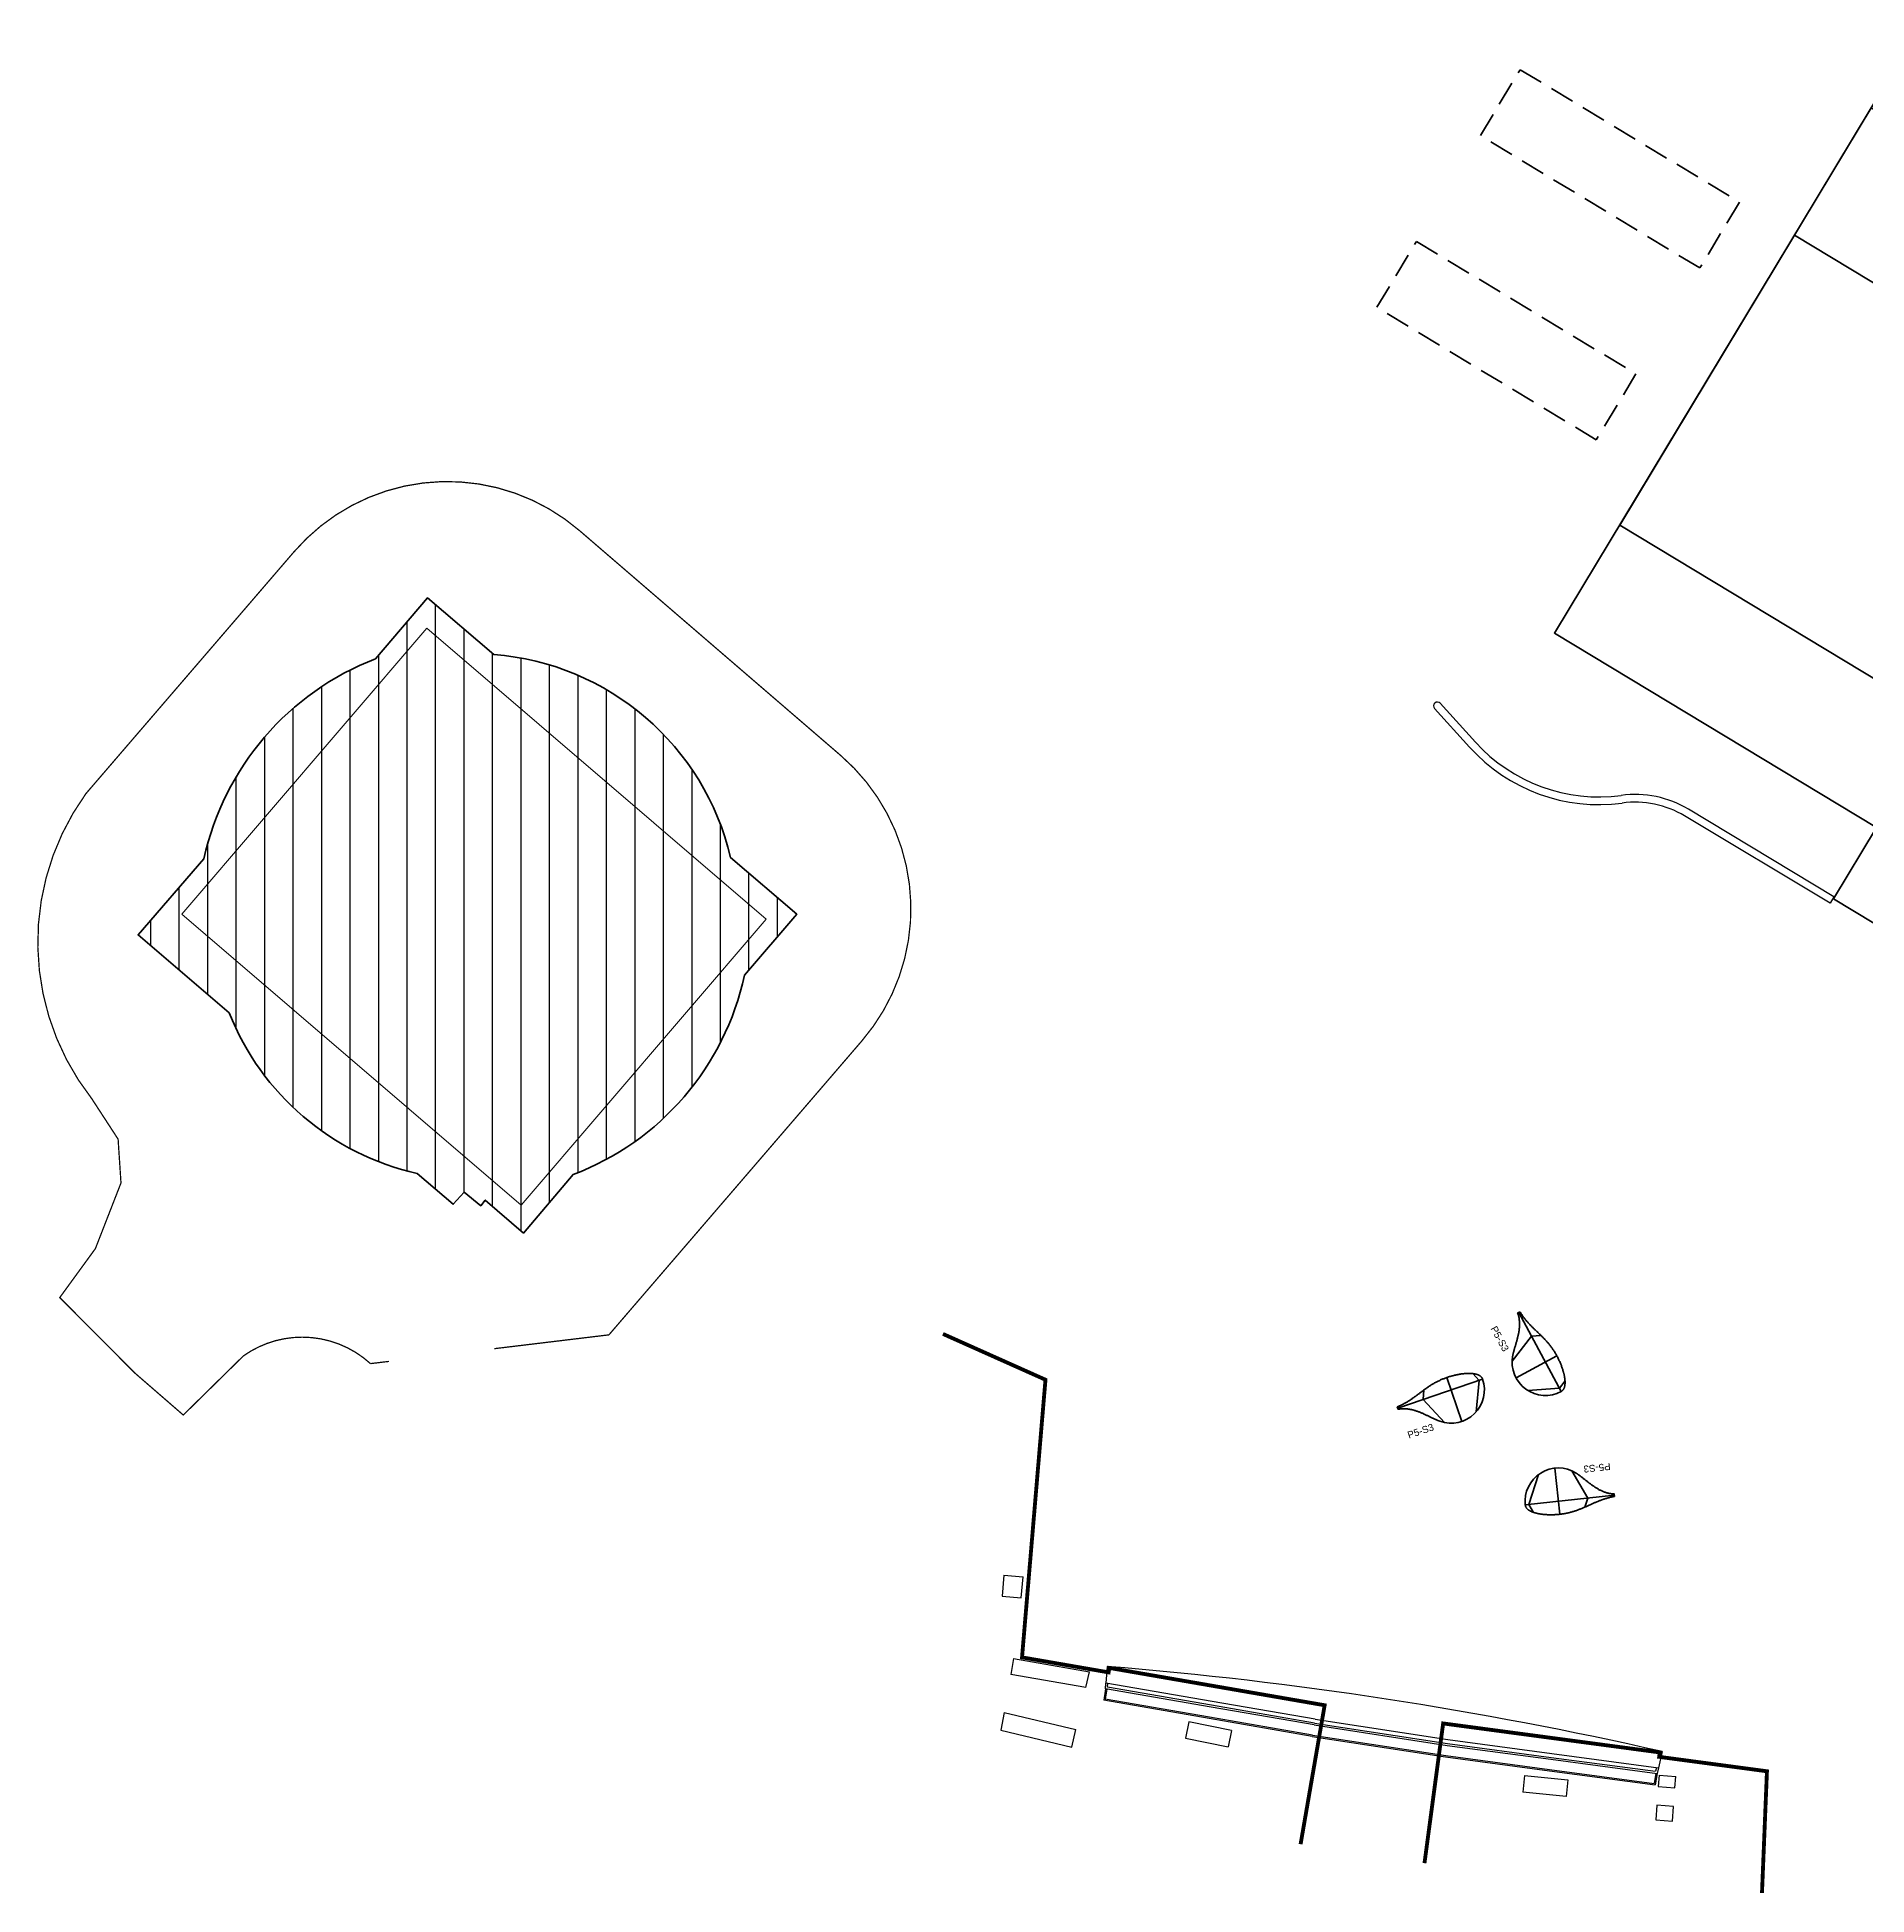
# Model space of a CAD drawing. Extents: x 834002 to 834531, y 817750 to 818262.
# Drawn here: x 834002 to 834144.8, y 817776.6 to 817921.6 of the extents above; entities that cross this region are included whole.
import ezdxf

# ---------------------------------------------------------------- set-up
doc = ezdxf.new("R2010")
doc.units = 0
doc.header["$LTSCALE"] = 1000
doc.linetypes.add('HIDDEN', pattern=[9.525, 6.35, -3.175])
for name, color, linetype, lineweight in [('000-Architecture boundary', 1, 'Continuous', 35), ('Building EXISTING outline-b', 2, 'Continuous', 13), ('HIDDEN', 7, 'Continuous', 9)]:
    doc.layers.add(name, color=color, linetype=linetype, lineweight=lineweight)
doc.layers.add('000-structure-b', color=3, linetype='Continuous')
doc.layers.add('Default', color=7, linetype='Continuous')
doc.styles.get("Standard").update_dxf_attribs({"font": 'swissc.ttf'})
doc.linetypes.add('B1_BDYF', pattern='A,2.5,-0.5,[130,ltypeshp.shx,S=0.5,R=0,X=0,Y=0],-0.5', length=3.5)

# ---------------------------------------------------------------- blocks, each defined once
blk = doc.blocks.new('p4-s4')
at = {"layer": '000-Architecture boundary'}
blk.add_lwpolyline([(0, 100, 0.0065165), (132, 109, 0.0064097), (263, 121, 0.0061294), (391, 137, 0.0058887), (518, 155, 0.0055918), (641, 176, 0.005229), (764, 199, 0.004918), (883, 224, 0.0044511), (1003, 252, 0.0041288), (1120, 281, 0.0035785), (1237, 312, 0.0032477), (1351, 344, 0.0026356), (1466, 378, 0.0022986), (1579, 412, 0.0016449), (1692, 448, 0.0013041), (1805, 484, 0.0006272), (1917, 520, 0.0002847), (2029, 556, -0.0003985), (2141, 593, -0.0007407), (2254, 629, -0.0014136), (2366, 665, -0.0017536), (2480, 700, -0.0023992), (2593, 734, -0.0027349), (2708, 768, -0.003335), (2824, 800, -0.003664), (2941, 831, -0.0041987), (3059, 859, -0.0045186), (3179, 887, -0.004967), (3300, 912, -0.0052752), (3423, 935, -0.0056175), (3548, 955, -0.0059113), (3676, 973, -0.006131), (3804, 988, -0.0062049), (3937, 1000, -0.0057412), (4069, 1009, -0.0056828), (4205, 1015, -0.0054054), (4341, 1018, -0.0053688), (4479, 1018, -0.0052503), (4616, 1015, -0.0052339), (4753, 1009, -0.0052633), (4891, 1000, -0.0052668), (5027, 989, -0.0054481), (5162, 974, -0.0054722), (5295, 957, -0.0058253), (5427, 937, -0.005872), (5555, 915, -0.0064365), (5682, 889, -0.0032527), (5744, 875, -0.0034436), (5805, 861, -0.0034666), (5865, 846, -0.003698), (5924, 830, -0.0037255), (5982, 814, -0.0040048), (6039, 797, -0.0040372), (6095, 780, -0.0043738), (6150, 761, -0.004412), (6203, 742, -0.0048172), (6256, 723, -0.0048621), (6306, 703, -0.0053503), (6356, 682, -0.005403), (6404, 660, -0.0059913), (6451, 638, -0.0060532), (6495, 616, -0.0067616), (6539, 592, -0.0068345), (6581, 568, -0.0076852), (6622, 543, -0.0077714), (6660, 519, -0.0087864), (6697, 492, -0.0088888), (6731, 466, -0.0100842), (6765, 439, -0.0102062), (6795, 412, -0.0115819), (6825, 383, -0.0117276), (6851, 355, -0.0132492), (6877, 325, -0.0134225), (6899, 296, -0.0149977), (6920, 265, -0.0152003), (6938, 234, -0.0166585), (6954, 202, -0.0168871), (6968, 170, -0.017985), (6980, 137, -0.0182291), (6988, 103, -0.0187106), (6995, 70, -0.0189546), (6999, 35, -0.0186583), (7000, 0, -0.2876704), (5532, -2341, -0.2876704), (2786, -2039, -0.003187), (2750, -2009, -0.0028125), (2714, -1979, -0.0026957), (2678, -1949, -0.0023571), (2642, -1917, -0.0043639), (2569, -1852, -0.0031915), (2497, -1786, -0.0027653), (2423, -1716, -0.0017784), (2350, -1645, -0.0013694), (2275, -1572, -0.0005098), (2201, -1499, -0.0001125), (2124, -1424, 0.000668), (2048, -1349, 0.0010584), (1970, -1273, 0.001799), (1892, -1198, 0.0021868), (1812, -1122, 0.0029193), (1732, -1047, 0.0033083), (1649, -973, 0.0040575), (1566, -900, 0.0044511), (1482, -828, 0.0052343), (1396, -757, 0.0056354), (1308, -689, 0.0064602), (1219, -622, 0.006871), (1128, -559, 0.0077315), (1036, -498, 0.0081531), (942, -439, 0.0090242), (845, -385, 0.0094564), (747, -334, 0.0102893), (647, -286, 0.0107294), (545, -243, 0.0114497), (441, -205, 0.0118921), (334, -170, 0.0124065), (225, -142, 0.0128429), (113, -118, 0.0130579), (0, -100)], format="xyb", close=True, dxfattribs=at)
at = {"layer": '000-Architecture boundary', "flags": 128}
for points in [[(0, 0), (7000, 0)], [(2392, 673), (2089, -2)], [(4400, 1018), (4400, -2601)], [(6416, 655), (6711, -2)], [(3099, -2252), (2089, -3)], [(6711, -2), (5702, -2251)]]:
    blk.add_lwpolyline(points, dxfattribs=at)
at = {"layer": 'Default', "color": 8, "insert": (57, -2553), "char_height": 544.44, "width": 8283.59, "attachment_point": 7, "line_spacing_factor": 0.963855}
blk.add_mtext('{\\fArial|b0|i0|c0|p34;P5-S3}', dxfattribs=at)

msp = doc.modelspace()

# ---------------------------------------------------------------- hatches: boundary and pattern name
at = {"layer": '000-Architecture boundary', "lineweight": -2}
h = msp.add_hatch(dxfattribs=at)
h.set_pattern_fill('ANSI31', color=256, scale=0.7, angle=45)
edge = h.paths.add_edge_path()
edge.add_line((834028.433, 817873.07), (834032.484, 817877.821))
edge.add_line((834032.484, 817877.821), (834037.667, 817873.406))
edge.add_arc((834036.079, 817852.85), 20.617, 13.20731, 85.58244, ccw=False)
edge.add_line((834056.151, 817857.56), (834061.308, 817853.144))
edge.add_line((834061.308, 817853.144), (834057.222, 817848.384))
edge.add_arc((834036.26, 817852.882), 21.44, 290.73414, 347.89051, ccw=False)
edge.add_line((834043.85, 817832.831), (834039.985, 817828.276))
edge.add_line((834039.985, 817828.276), (834036.999, 817830.851))
edge.add_line((834036.999, 817830.851), (834036.653, 817830.408))
edge.add_line((834036.653, 817830.408), (834035.354, 817831.465))
edge.add_line((834035.354, 817831.465), (834034.503, 817830.515))
edge.add_line((834034.503, 817830.515), (834031.698, 817832.922))
edge.add_arc((834036.182, 817853.03), 20.602, 201.58747, 257.42911, ccw=False)
edge.add_line((834017.025, 817845.45), (834009.918, 817851.528))
edge.add_line((834009.918, 817851.528), (834015.047, 817857.48))
edge.add_arc((834036.242, 817852.824), 21.7, 111.09052, 167.61096, ccw=False)

# ---------------------------------------------------------------- linework, layer by layer
at = {"layer": '000-Architecture boundary', "color": 3}
msp.add_lwpolyline([(834194.757, 817889.973), (834185.458, 817874.56), (834184.649, 817875.049), (834171.038, 817852.487), (834160.163, 817859.047), (834153.293, 817847.659), (834142.204, 817854.348), (834145.562, 817859.914), (834120.431, 817875.075), (834148.481, 817921.57), (834194.419, 817893.856), (834192.789, 817891.155)], close=True, dxfattribs=at)
at = {"layer": '000-Architecture boundary', "color": 3, "linetype": 'HIDDEN', "ltscale": 0.0003}
for points in [[(834134.876, 817908.698), (834131.777, 817903.561), (834114.652, 817913.892), (834117.751, 817919.029)], [(834126.793, 817895.299), (834123.693, 817890.161), (834106.568, 817900.493), (834109.668, 817905.63)]]:
    msp.add_lwpolyline(points, close=True, dxfattribs=at)
at = {"layer": '000-Architecture boundary'}
for points in [[(834190.309, 817896.335), (834183.903, 817885.718), (834185.038, 817885.033), (834182.119, 817880.195), (834182.997, 817879.666), (834169.359, 817857.061), (834125.52, 817883.509), (834145.149, 817916.047), (834166.727, 817903.029), (834170.058, 817908.552)], [(834182.997, 817879.666), (834169.359, 817857.061), (834125.52, 817883.509), (834139.157, 817906.114)]]:
    msp.add_lwpolyline(points, close=True, dxfattribs=at)
msp.add_lwpolyline([(834028.433, 817873.07), (834032.484, 817877.821), (834037.667, 817873.406, -0.3267303), (834056.151, 817857.56), (834061.308, 817853.144), (834057.222, 817848.384, -0.2546941), (834043.85, 817832.831), (834039.985, 817828.276), (834036.999, 817830.851), (834036.653, 817830.408), (834035.354, 817831.465), (834034.503, 817830.515), (834031.698, 817832.922, -0.2485942), (834017.025, 817845.45), (834009.918, 817851.528), (834015.047, 817857.48, -0.2517414)], format="xyb", close=True, dxfattribs=at)
at = {"layer": '000-structure-b'}
for p, q in [((834113.814, 817866.174), (834111.078, 817869.198)), ((834114.259, 817866.576), (834111.523, 817869.6)), ((834142.242, 817854.515), (834130.899, 817861.331)), ((834141.933, 817854.001), (834130.59, 817860.817)), ((834142.242, 817854.515), (834141.933, 817854.001)), ((834085.54, 817794.459), (834085.438, 817793.171)), ((834093.717, 817791.736), (834085.438, 817793.171)), ((834101.763, 817790.342), (834093.717, 817791.736)), ((834101.763, 817790.342), (834112.121, 817788.753)), ((834112.121, 817788.753), (834120.215, 817787.671)), ((834120.215, 817787.671), (834128.543, 817786.557)), ((834128.833, 817787.817), (834128.543, 817786.557))]:
    msp.add_line(p, q, dxfattribs=at)
at = {"layer": '000-structure-b', "color": 1}
for p, q in [((834077.471, 817801.58), (834077.332, 817799.936)), ((834077.471, 817801.58), (834078.965, 817801.454)), ((834078.826, 817799.81), (834078.965, 817801.454)), ((834077.332, 817799.936), (834078.826, 817799.81)), ((834078.218, 817795.085, 0), (834078, 817793.829, 0)), ((834078.218, 817795.085, 0), (834084.16, 817794.055)), ((834083.866, 817792.81), (834078, 817793.829)), ((834083.866, 817792.81), (834084.16, 817794.055)), ((834085.403, 817792.72), (834085.438, 817793.171)), ((834085.563, 817792.845), (834085.587, 817793.145)), ((834085.403, 817792.72), (834085.266, 817791.825)), ((834093.486, 817790.401), (834085.266, 817791.825)), ((834085.507, 817792.704), (834085.385, 817791.911)), ((834093.504, 817790.504), (834085.385, 817791.911)), ((834093.641, 817791.293), (834085.403, 817792.72)), ((834093.666, 817791.44), (834085.563, 817792.845)), ((834077.484, 817790.862, 0), (834077.244, 817789.48, 0)), ((834077.484, 817790.862, 0), (834083.093, 817789.539)), ((834091.898, 817790.149), (834091.637, 817788.876)), ((834095.229, 817789.468), (834091.898, 817790.149)), ((834101.532, 817789.007), (834093.486, 817790.401)), ((834101.55, 817789.11), (834093.504, 817790.504)), ((834101.686, 817789.898), (834093.641, 817791.293)), ((834101.712, 817790.046), (834093.666, 817791.44)), ((834077.244, 817789.48, 0), (834082.772, 817788.176, 0)), ((834082.772, 817788.176), (834083.093, 817789.539)), ((834091.637, 817788.876), (834094.968, 817788.195)), ((834095.229, 817789.468), (834094.968, 817788.195)), ((834101.532, 817789.007), (834111.942, 817787.41)), ((834101.55, 817789.11), (834111.956, 817787.514)), ((834101.694, 817789.897), (834112.053, 817788.308)), ((834101.717, 817790.045), (834112.076, 817788.456)), ((834111.942, 817787.41), (834120.035, 817786.328)), ((834111.956, 817787.514), (834120.049, 817786.432)), ((834112.062, 817788.307), (834120.155, 817787.225)), ((834112.082, 817788.455), (834120.175, 817787.373)), ((834120.155, 817787.225), (834128.439, 817786.117)), ((834120.175, 817787.373), (834128.324, 817786.284)), ((834118.093, 817785.96), (834117.96, 817784.667)), ((834118.093, 817785.96), (834121.475, 817785.612)), ((834120.035, 817786.328), (834128.302, 817785.223)), ((834120.049, 817786.432), (834128.214, 817785.34)), ((834128.336, 817786.133), (834128.214, 817785.34)), ((834128.439, 817786.117), (834128.302, 817785.223)), ((834128.391, 817786.578), (834128.324, 817786.284)), ((834128.541, 817786.558), (834128.439, 817786.117)), ((834128.599, 817785.983), (834128.534, 817785.086, 0.001)), ((834128.599, 817785.983, 0.001), (834129.896, 817785.889, 0.001)), ((834129.83, 817784.991, 0.001), (834129.896, 817785.889)), ((834121.342, 817784.318), (834117.96, 817784.667)), ((834121.475, 817785.612), (834121.342, 817784.318)), ((834128.534, 817785.086, 0.001), (834129.83, 817784.991, 0.001)), ((834128.428, 817783.639), (834128.345, 817782.492)), ((834129.725, 817783.545), (834128.428, 817783.639)), ((834129.642, 817782.398), (834129.725, 817783.545)), ((834128.345, 817782.492), (834129.642, 817782.398))]:
    msp.add_line(p, q, dxfattribs=at)
at = {"layer": '000-structure-b'}
for centre, radius, start, end in [((834111.301, 817869.399), 0.3, 42.13509, 222.13509), ((834123.899, 817875.298), 13.6, 222.13509, 277.70191), ((834123.899, 817875.298), 13, 222.13509, 277.70191), ((834126.727, 817854.388), 8.1, 59, 97.70191), ((834126.727, 817854.388), 7.5, 59, 97.70191), ((834060.805, 817488.83), 306.629, 77.18189, 85.37318)]:
    msp.add_arc(centre, radius, start, end, dxfattribs=at)
at = {"layer": 'Building EXISTING outline-b'}
msp.add_lwpolyline([(834039.801, 817830.445), (834058.91, 817852.761), (834032.433, 817875.469), (834013.316, 817853.152), (834039.801, 817830.445)], close=True, dxfattribs=at)
at = {"layer": 'HIDDEN', "color": 1, "linetype": 'B1_BDYF', "ltscale": 0.002, "const_width": 0.1, "flags": 128}
msp.add_lwpolyline([(834037.704, 817819.253), (834046.651, 817820.332), (834066.388, 817843.264, 0.4142136), (834064.72, 817865.546), (834044.353, 817883.077, 0.4142136), (834022.07, 817881.409), (834005.845, 817862.558, 0.334694), (834006.304, 817838.746), (834008.353, 817835.598), (834008.578, 817832.184), (834006.581, 817827.061), (834003.8, 817823.239), (834009.672, 817817.343), (834013.439, 817814.077), (834018.129, 817818.689, -0.1557436), (834022.716, 817820.153, -0.1869391), (834028.048, 817818.088), (834029.483, 817818.261)], format="xyb", dxfattribs=at)
at = {"layer": 'HIDDEN', "color": 3, "linetype": 'HIDDEN', "ltscale": 0.00025, "const_width": 0.3}
for points in [[(834072.714, 817820.406), (834080.716, 817816.831), (834078.886, 817795.172), (834085.641, 817794.002), (834085.7, 817794.347), (834102.5, 817791.436), (834100.622, 817780.597)], [(834110.289, 817779.114), (834111.746, 817790.017), (834128.646, 817787.758), (834128.603, 817787.411), (834137.012, 817786.286), (834136.625, 817776.796)]]:
    msp.add_lwpolyline(points, dxfattribs=at)

# ---------------------------------------------------------------- block references
at = {"layer": 'Default', "xscale": 0.001, "yscale": 0.001, "zscale": 0.001}
for p, rotation in [((834117.647, 817822.082, 6.01), 298.1928173111202), ((834108.198, 817814.622, 6.05), 18.80316771035376), ((834125.11, 817807.82, 6.04), 186.171345003938)]:
    msp.add_blockref('p4-s4', p, dxfattribs=dict(at, rotation=rotation))

doc.saveas('drawing.dxf')
